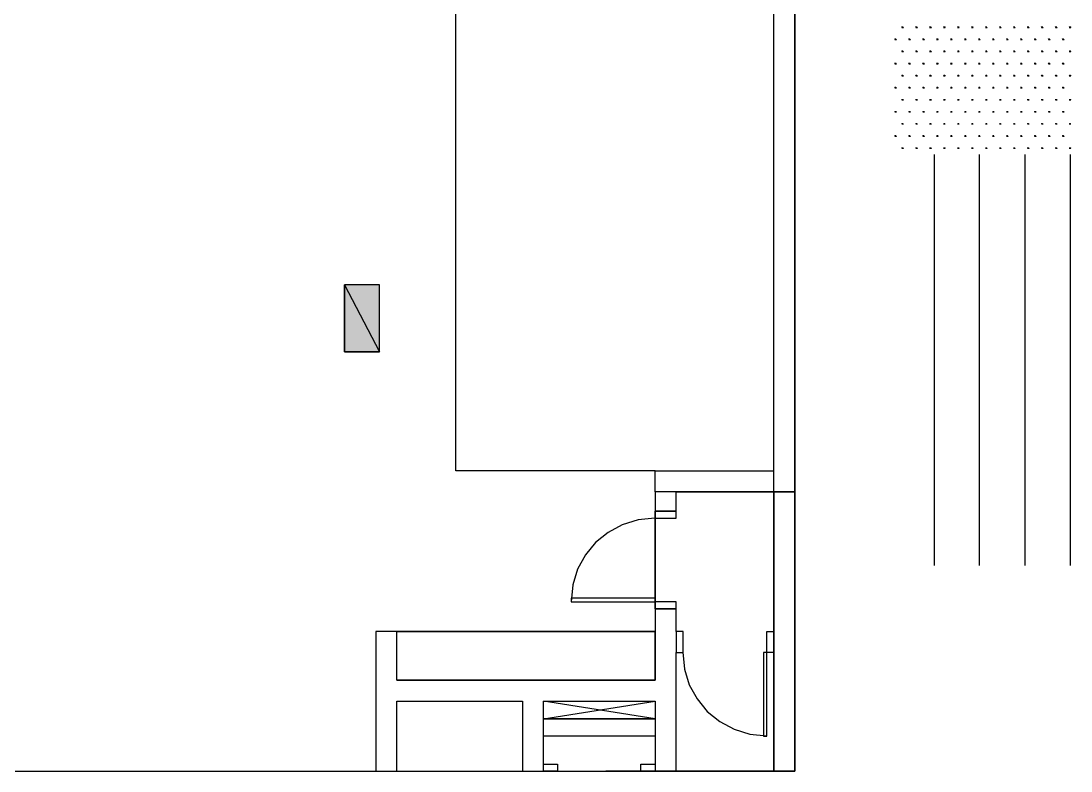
# Model space of a CAD drawing. Header units: millimetres. Extents: x -75 to 20144, y -75 to 30258.
# Drawn here: x 12627 to 20144, y -75 to 5298 of the extents above; entities that cross this region are included whole.
import ezdxf

# ---------------------------------------------------------------- set-up
doc = ezdxf.new("R2010")
doc.units = ezdxf.units.MM
for name, color, linetype, true_color in [('SRC-FILLSTROKE-000000', 7, 'Continuous', 0x000000), ('SRC-STROKE-000000', 7, 'Continuous', 0x000000), ('SRC-STROKE-0000ff', 7, 'Continuous', 0x0000ff), ('SRC-STROKE-636466', 7, 'Continuous', 0x636466), ('SRC-STROKE-808080', 7, 'Continuous', 0x808080), ('SRC-STROKE-ff00ff', 7, 'Continuous', 0xff00ff)]:
    doc.layers.add(name, color=color, linetype=linetype, true_color=true_color)

msp = doc.modelspace()

# ---------------------------------------------------------------- hatches: boundary and pattern name
at = {"layer": 'SRC-FILLSTROKE-000000', "true_color": 0x000000}
h = msp.add_hatch(color=7, dxfattribs=at)
h.dxf.hatch_style = 1
h.paths.add_polyline_path([(15192.9, 3408.1), (14942.9, 3408.1), (15192.9, 2928.2), (15192.9, 3408.1)])
h = msp.add_hatch(color=7, dxfattribs=at)
h.dxf.hatch_style = 1
h.paths.add_polyline_path([(14942.9, 3408.1), (15192.9, 2928.2), (14942.9, 2928.2), (14942.9, 3408.1)])

# ---------------------------------------------------------------- linework, layer by layer
at = {"layer": 'SRC-FILLSTROKE-000000'}
for points in [[(15192.9, 3408.1), (14942.9, 3408.1), (15192.9, 2928.2), (15192.9, 3408.1)], [(14942.9, 3408.1), (15192.9, 2928.2), (14942.9, 2928.2), (14942.9, 3408.1)]]:
    msp.add_lwpolyline(points, dxfattribs=at)
at = {"layer": 'SRC-STROKE-000000'}
for points in [[(2984.9, 74.7), (2984.9, -75.3), (-74.7, -75.3), (-74.7, 74.7), (-74.7, 30257.8), (75.3, 30257.8), (18166.4, 30257.8), (18166.4, 30107.8), (18166.4, -75.3), (18016.5, -75.3), (18016.5, 74.7), (18016.5, 30107.8), (14297, 30107.8), (75.3, 30107.8), (75.3, 26364.4), (75.3, 74.7), (2984.9, 74.7), (75.3, 74.7)], [(-74.7, 30257.8), (-74.7, -75.3), (18166.4, -75.3), (18166.4, 30257.8), (-74.7, 30257.8)], [(14942.9, 3408.1), (14942.9, 2928.2), (15192.9, 2928.2), (15192.9, 3408.1), (14942.9, 3408.1)], [(18016.5, 1924.4), (17166.6, 1924.4), (17166.6, 2074.3), (18016.5, 2074.3)], [(18166.4, 2074.3), (18166.4, 1924.4)], [(18166.4, 1924.4), (17166.6, 1924.4), (17166.6, 924.5), (15166.9, 924.5), (15166.9, -75.3), (15316.9, -75.3), (15316.9, 424.6), (16216.7, 424.6), (16216.7, -75.3), (16366.7, -75.3), (16366.7, 424.6), (17166.6, 424.6), (17166.6, -75.3), (17316.6, -75.3), (17316.6, 774.5), (17366.6, 774.5), (17366.6, 924.5), (17316.6, 924.5), (17316.6, 1086.5), (17166.6, 1086.5), (17166.6, 1786.4), (17316.6, 1786.4), (17316.6, 1924.4), (18166.4, 1924.4), (18166.4, -75.3), (18016.5, -75.3), (18016.5, 774.5), (17966.5, 774.5), (17966.5, 924.5), (18016.5, 924.5), (18016.5, 1924.4), (18166.4, 1924.4)], [(18016.5, 1924.4), (18016.5, -75.3), (16814.6, -75.3)], [(17166.6, 1736.4), (17316.6, 1736.4), (17316.6, 1786.4), (17166.6, 1786.4), (17166.6, 1736.4)], [(17166.6, 1086.5), (17316.6, 1086.5), (17316.6, 1136.5), (17166.6, 1136.5), (17166.6, 1086.5)], [(15316.9, 574.6), (15316.9, 924.5), (17166.6, 924.5), (17166.6, 574.6), (15316.9, 574.6)], [(15316.9, 574.6), (17166.6, 574.6), (17166.6, 924.5)], [(17316.6, 774.5), (17366.6, 774.5), (17366.6, 924.5), (17316.6, 924.5), (17316.6, 774.5)], [(17364.6, 775.5), (17376.8, 654.8), (17411.8, 542.4), (17467.2, 440.7), (17540.6, 352.1), (17629.5, 278.9), (17731.6, 223.7), (17844.4, 188.8), (17965.5, 176.6)], [(17942.5, 174.6), (17966.5, 174.6), (17966.5, 774.5), (17942.5, 774.5), (17942.5, 174.6)], [(16366.7, 424.6), (17166.6, 424.6), (17166.6, 298.6), (16366.7, 298.6), (16366.7, 424.6)], [(16366.7, 298.6), (17166.6, 424.6)], [(17166.6, 298.6), (16366.7, 424.6)], [(16366.7, 298.6), (17166.6, 298.6), (17166.6, 174.6), (16366.7, 174.6), (16366.7, 298.6)], [(16468.7, -75.3), (16366.7, -75.3), (16366.7, -27.3), (16468.7, -27.3), (16468.7, -75.3)], [(17166.6, -75.3), (17064.6, -75.3), (17064.6, -27.3), (17166.6, -27.3), (17166.6, -75.3)], [(2984.9, -75.3), (18166.4, -75.3)]]:
    msp.add_lwpolyline(points, dxfattribs=at)
at = {"layer": 'SRC-STROKE-0000ff'}
for points in [[(19166.3, 2870.2), (19166.3, 4342)], [(19490.2, 2870.2), (19490.2, 4342)], [(19816.2, 2870.2), (19816.2, 4342)], [(20140.1, 2870.2), (20140.1, 4342)]]:
    msp.add_lwpolyline(points, dxfattribs=at)
at = {"layer": 'SRC-STROKE-636466'}
for points in [[(15740.8, 2074.3), (15740.8, 8279.3)], [(17166.6, 2074.3), (15740.8, 2074.3)]]:
    msp.add_lwpolyline(points, dxfattribs=at)
at = {"layer": 'SRC-STROKE-808080'}
for points in [[(17165.6, 1736.4), (17044.5, 1724.2), (16931.7, 1689.3), (16829.6, 1634.1), (16740.7, 1561), (16667.3, 1472.3), (16611.9, 1370.6), (16576.9, 1258.2), (16564.7, 1137.5)], [(16566.7, 1162.5), (16566.7, 1136.5), (17166.6, 1136.5), (17166.6, 1162.5), (16566.7, 1162.5)]]:
    msp.add_lwpolyline(points, dxfattribs=at)
at = {"layer": 'SRC-STROKE-ff00ff'}
for points in [[(18932.3, 5251.8), (18944.3, 5251.8)], [(18936.3, 5251.8), (18934.3, 5255.8)], [(18936.3, 5251.8), (18936.3, 5257.8)], [(18938.3, 5251.8), (18938.3, 5257.8)], [(18940.3, 5251.8), (18940.3, 5257.8)], [(18942.3, 5251.8), (18944.3, 5255.8)], [(19032.3, 5251.8), (19044.3, 5251.8)], [(19036.3, 5251.8), (19034.3, 5255.8)], [(19036.3, 5251.8), (19036.3, 5257.8)], [(19038.3, 5251.8), (19038.3, 5257.8)], [(19040.3, 5251.8), (19040.3, 5257.8)], [(19042.3, 5251.8), (19044.3, 5255.8)], [(19132.3, 5251.8), (19144.3, 5251.8)], [(19136.3, 5251.8), (19134.3, 5255.8)], [(19136.3, 5251.8), (19136.3, 5257.8)], [(19138.3, 5251.8), (19138.3, 5257.8)], [(19140.3, 5251.8), (19140.3, 5257.8)], [(19142.3, 5251.8), (19144.3, 5255.8)], [(19232.3, 5251.8), (19244.3, 5251.8)], [(19236.3, 5251.8), (19234.3, 5255.8)], [(19236.3, 5251.8), (19236.3, 5257.8)], [(19238.3, 5251.8), (19238.3, 5257.8)], [(19240.3, 5251.8), (19240.3, 5257.8)], [(19242.3, 5251.8), (19244.3, 5255.8)], [(19332.2, 5251.8), (19344.2, 5251.8)], [(19336.2, 5251.8), (19334.2, 5255.8)], [(19336.2, 5251.8), (19336.2, 5257.8)], [(19338.2, 5251.8), (19338.2, 5257.8)], [(19340.2, 5251.8), (19340.2, 5257.8)], [(19342.2, 5251.8), (19344.2, 5255.8)], [(19432.2, 5251.8), (19444.2, 5251.8)], [(19436.2, 5251.8), (19434.2, 5255.8)], [(19436.2, 5251.8), (19436.2, 5257.8)], [(19438.2, 5251.8), (19438.2, 5257.8)], [(19440.2, 5251.8), (19440.2, 5257.8)], [(19442.2, 5251.8), (19444.2, 5255.8)], [(19532.2, 5251.8), (19544.2, 5251.8)], [(19536.2, 5251.8), (19534.2, 5255.8)], [(19536.2, 5251.8), (19536.2, 5257.8)], [(19538.2, 5251.8), (19538.2, 5257.8)], [(19540.2, 5251.8), (19540.2, 5257.8)], [(19542.2, 5251.8), (19544.2, 5255.8)], [(19632.2, 5251.8), (19644.2, 5251.8)], [(19636.2, 5251.8), (19634.2, 5255.8)], [(19636.2, 5251.8), (19636.2, 5257.8)], [(19638.2, 5251.8), (19638.2, 5257.8)], [(19640.2, 5251.8), (19640.2, 5257.8)], [(19642.2, 5251.8), (19644.2, 5255.8)], [(19732.2, 5251.8), (19744.2, 5251.8)], [(19736.2, 5251.8), (19734.2, 5255.8)], [(19736.2, 5251.8), (19736.2, 5257.8)], [(19738.2, 5251.8), (19738.2, 5257.8)], [(19740.2, 5251.8), (19740.2, 5257.8)], [(19742.2, 5251.8), (19744.2, 5255.8)], [(19832.2, 5251.8), (19844.2, 5251.8)], [(19836.2, 5251.8), (19834.2, 5255.8)], [(19836.2, 5251.8), (19836.2, 5257.8)], [(19838.2, 5251.8), (19838.2, 5257.8)], [(19840.2, 5251.8), (19840.2, 5257.8)], [(19842.2, 5251.8), (19844.2, 5255.8)], [(19932.1, 5251.8), (19944.1, 5251.8)], [(19936.1, 5251.8), (19934.1, 5255.8)], [(19936.1, 5251.8), (19936.1, 5257.8)], [(19938.1, 5251.8), (19938.1, 5257.8)], [(19940.1, 5251.8), (19940.1, 5257.8)], [(19942.1, 5251.8), (19944.1, 5255.8)], [(20032.1, 5251.8), (20044.1, 5251.8)], [(20036.1, 5251.8), (20034.1, 5255.8)], [(20036.1, 5251.8), (20036.1, 5257.8)], [(20038.1, 5251.8), (20038.1, 5257.8)], [(20040.1, 5251.8), (20040.1, 5257.8)], [(20042.1, 5251.8), (20044.1, 5255.8)], [(20132.1, 5251.8), (20144.1, 5251.8)], [(20136.1, 5251.8), (20134.1, 5255.8)], [(20136.1, 5251.8), (20136.1, 5257.8)], [(20138.1, 5251.8), (20138.1, 5257.8)], [(20140.1, 5251.8), (20140.1, 5257.8)], [(20142.1, 5251.8), (20144.1, 5255.8)], [(18882.3, 5165.8), (18894.3, 5165.8)], [(18886.3, 5165.8), (18884.3, 5169.8)], [(18886.3, 5165.8), (18886.3, 5169.8)], [(18888.3, 5165.8), (18888.3, 5171.8)], [(18890.3, 5165.8), (18890.3, 5169.8)], [(18892.3, 5165.8), (18894.3, 5169.8)], [(18982.3, 5165.8), (18994.3, 5165.8)], [(18986.3, 5165.8), (18984.3, 5169.8)], [(18986.3, 5165.8), (18986.3, 5169.8)], [(18988.3, 5165.8), (18988.3, 5171.8)], [(18990.3, 5165.8), (18990.3, 5169.8)], [(18992.3, 5165.8), (18994.3, 5169.8)], [(19082.3, 5165.8), (19094.3, 5165.8)], [(19086.3, 5165.8), (19084.3, 5169.8)], [(19086.3, 5165.8), (19086.3, 5169.8)], [(19088.3, 5165.8), (19088.3, 5171.8)], [(19090.3, 5165.8), (19090.3, 5169.8)], [(19092.3, 5165.8), (19094.3, 5169.8)], [(19182.3, 5165.8), (19194.3, 5165.8)], [(19186.3, 5165.8), (19184.3, 5169.8)], [(19186.3, 5165.8), (19186.3, 5169.8)], [(19188.3, 5165.8), (19188.3, 5171.8)], [(19190.3, 5165.8), (19190.3, 5169.8)], [(19192.3, 5165.8), (19194.3, 5169.8)], [(19282.2, 5165.8), (19294.2, 5165.8)], [(19286.2, 5165.8), (19284.2, 5169.8)], [(19286.2, 5165.8), (19286.2, 5169.8)], [(19288.2, 5165.8), (19288.2, 5171.8)], [(19290.2, 5165.8), (19290.2, 5169.8)], [(19292.2, 5165.8), (19294.2, 5169.8)], [(19382.2, 5165.8), (19394.2, 5165.8)], [(19386.2, 5165.8), (19384.2, 5169.8)], [(19386.2, 5165.8), (19386.2, 5169.8)], [(19388.2, 5165.8), (19388.2, 5171.8)], [(19390.2, 5165.8), (19390.2, 5169.8)], [(19392.2, 5165.8), (19394.2, 5169.8)], [(19482.2, 5165.8), (19494.2, 5165.8)], [(19486.2, 5165.8), (19484.2, 5169.8)], [(19486.2, 5165.8), (19486.2, 5169.8)], [(19488.2, 5165.8), (19488.2, 5171.8)], [(19490.2, 5165.8), (19490.2, 5169.8)], [(19492.2, 5165.8), (19494.2, 5169.8)], [(19582.2, 5165.8), (19594.2, 5165.8)], [(19586.2, 5165.8), (19584.2, 5169.8)], [(19586.2, 5165.8), (19586.2, 5169.8)], [(19588.2, 5165.8), (19588.2, 5171.8)], [(19590.2, 5165.8), (19590.2, 5169.8)], [(19592.2, 5165.8), (19594.2, 5169.8)], [(19682.2, 5165.8), (19694.2, 5165.8)], [(19686.2, 5165.8), (19684.2, 5169.8)], [(19686.2, 5165.8), (19686.2, 5169.8)], [(19688.2, 5165.8), (19688.2, 5171.8)], [(19690.2, 5165.8), (19690.2, 5169.8)], [(19692.2, 5165.8), (19694.2, 5169.8)], [(19782.2, 5165.8), (19794.2, 5165.8)], [(19786.2, 5165.8), (19784.2, 5169.8)], [(19786.2, 5165.8), (19786.2, 5169.8)], [(19788.2, 5165.8), (19788.2, 5171.8)], [(19790.2, 5165.8), (19790.2, 5169.8)], [(19792.2, 5165.8), (19794.2, 5169.8)], [(19882.2, 5165.8), (19894.2, 5165.8)], [(19886.2, 5165.8), (19884.2, 5169.8)], [(19886.2, 5165.8), (19886.2, 5169.8)], [(19888.2, 5165.8), (19888.2, 5171.8)], [(19890.1, 5165.8), (19890.1, 5169.8)], [(19892.2, 5165.8), (19894.2, 5169.8)], [(19982.1, 5165.8), (19994.1, 5165.8)], [(19986.1, 5165.8), (19984.1, 5169.8)], [(19986.1, 5165.8), (19986.1, 5169.8)], [(19988.1, 5165.8), (19988.1, 5171.8)], [(19990.1, 5165.8), (19990.1, 5169.8)], [(19992.1, 5165.8), (19994.1, 5169.8)], [(20082.1, 5165.8), (20094.1, 5165.8)], [(20086.1, 5165.8), (20084.1, 5169.8)], [(20086.1, 5165.8), (20086.1, 5169.8)], [(20088.1, 5165.8), (20088.1, 5171.8)], [(20090.1, 5165.8), (20090.1, 5169.8)], [(20092.1, 5165.8), (20094.1, 5169.8)], [(18932.3, 5079.9), (18944.3, 5079.9)], [(18936.3, 5079.9), (18934.3, 5081.9)], [(18936.3, 5079.9), (18936.3, 5083.9)], [(18938.3, 5079.9), (18938.3, 5085.9)], [(18940.3, 5079.9), (18940.3, 5083.9)], [(18942.3, 5079.9), (18944.3, 5081.9)], [(19032.3, 5079.9), (19044.3, 5079.9)], [(19036.3, 5079.9), (19034.3, 5081.9)], [(19036.3, 5079.9), (19036.3, 5083.9)], [(19038.3, 5079.9), (19038.3, 5085.9)], [(19040.3, 5079.9), (19040.3, 5083.9)], [(19042.3, 5079.9), (19044.3, 5081.9)], [(19132.3, 5079.9), (19144.3, 5079.9)], [(19136.3, 5079.9), (19134.3, 5081.9)], [(19136.3, 5079.9), (19136.3, 5083.9)], [(19138.3, 5079.9), (19138.3, 5085.9)], [(19140.3, 5079.9), (19140.3, 5083.9)], [(19142.3, 5079.9), (19144.3, 5081.9)], [(19232.3, 5079.9), (19244.3, 5079.9)], [(19236.3, 5079.9), (19234.3, 5081.9)], [(19236.3, 5079.9), (19236.3, 5083.9)], [(19238.3, 5079.9), (19238.3, 5085.9)], [(19240.3, 5079.9), (19240.3, 5083.9)], [(19242.3, 5079.9), (19244.3, 5081.9)], [(19332.2, 5079.9), (19344.2, 5079.9)], [(19336.2, 5079.9), (19334.2, 5081.9)], [(19336.2, 5079.9), (19336.2, 5083.9)], [(19338.2, 5079.9), (19338.2, 5085.9)], [(19340.2, 5079.9), (19340.2, 5083.9)], [(19342.2, 5079.9), (19344.2, 5081.9)], [(19432.2, 5079.9), (19444.2, 5079.9)], [(19436.2, 5079.9), (19434.2, 5081.9)], [(19436.2, 5079.9), (19436.2, 5083.9)], [(19438.2, 5079.9), (19438.2, 5085.9)], [(19440.2, 5079.9), (19440.2, 5083.9)], [(19442.2, 5079.9), (19444.2, 5081.9)], [(19532.2, 5079.9), (19544.2, 5079.9)], [(19536.2, 5079.9), (19534.2, 5081.9)], [(19536.2, 5079.9), (19536.2, 5083.9)], [(19538.2, 5079.9), (19538.2, 5085.9)], [(19540.2, 5079.9), (19540.2, 5083.9)], [(19542.2, 5079.9), (19544.2, 5081.9)], [(19632.2, 5079.9), (19644.2, 5079.9)], [(19636.2, 5079.9), (19634.2, 5081.9)], [(19636.2, 5079.9), (19636.2, 5083.9)], [(19638.2, 5079.9), (19638.2, 5085.9)], [(19640.2, 5079.9), (19640.2, 5083.9)], [(19642.2, 5079.9), (19644.2, 5081.9)], [(19732.2, 5079.9), (19744.2, 5079.9)], [(19736.2, 5079.9), (19734.2, 5081.9)], [(19736.2, 5079.9), (19736.2, 5083.9)], [(19738.2, 5079.9), (19738.2, 5085.9)], [(19740.2, 5079.9), (19740.2, 5083.9)], [(19742.2, 5079.9), (19744.2, 5081.9)], [(19832.2, 5079.9), (19844.2, 5079.9)], [(19836.2, 5079.9), (19834.2, 5081.9)], [(19836.2, 5079.9), (19836.2, 5083.9)], [(19838.2, 5079.9), (19838.2, 5085.9)], [(19840.2, 5079.9), (19840.2, 5083.9)], [(19842.2, 5079.9), (19844.2, 5081.9)], [(19932.1, 5079.9), (19944.1, 5079.9)], [(19936.1, 5079.9), (19934.1, 5081.9)], [(19936.1, 5079.9), (19936.1, 5083.9)], [(19938.1, 5079.9), (19938.1, 5085.9)], [(19940.1, 5079.9), (19940.1, 5083.9)], [(19942.1, 5079.9), (19944.1, 5081.9)], [(20032.1, 5079.9), (20044.1, 5079.9)], [(20036.1, 5079.9), (20034.1, 5081.9)], [(20036.1, 5079.9), (20036.1, 5083.9)], [(20038.1, 5079.9), (20038.1, 5085.9)], [(20040.1, 5079.9), (20040.1, 5083.9)], [(20042.1, 5079.9), (20044.1, 5081.9)], [(20132.1, 5079.9), (20144.1, 5079.9)], [(20136.1, 5079.9), (20134.1, 5081.9)], [(20136.1, 5079.9), (20136.1, 5083.9)], [(20138.1, 5079.9), (20138.1, 5085.9)], [(20140.1, 5079.9), (20140.1, 5083.9)], [(20142.1, 5079.9), (20144.1, 5081.9)], [(18882.3, 4991.9), (18894.3, 4991.9)], [(18886.3, 4991.9), (18884.3, 4995.9)], [(18886.3, 4991.9), (18886.3, 4997.9)], [(18888.3, 4991.9), (18888.3, 4997.9)], [(18890.3, 4991.9), (18890.3, 4997.9)], [(18892.3, 4991.9), (18894.3, 4995.9)], [(18982.3, 4991.9), (18994.3, 4991.9)], [(18986.3, 4991.9), (18984.3, 4995.9)], [(18986.3, 4991.9), (18986.3, 4997.9)], [(18988.3, 4991.9), (18988.3, 4997.9)], [(18990.3, 4991.9), (18990.3, 4997.9)], [(18992.3, 4991.9), (18994.3, 4995.9)], [(19082.3, 4991.9), (19094.3, 4991.9)], [(19086.3, 4991.9), (19084.3, 4995.9)], [(19086.3, 4991.9), (19086.3, 4997.9)], [(19088.3, 4991.9), (19088.3, 4997.9)], [(19090.3, 4991.9), (19090.3, 4997.9)], [(19092.3, 4991.9), (19094.3, 4995.9)], [(19182.3, 4991.9), (19194.3, 4991.9)], [(19186.3, 4991.9), (19184.3, 4995.9)], [(19186.3, 4991.9), (19186.3, 4997.9)], [(19188.3, 4991.9), (19188.3, 4997.9)], [(19190.3, 4991.9), (19190.3, 4997.9)], [(19192.3, 4991.9), (19194.3, 4995.9)], [(19282.2, 4991.9), (19294.2, 4991.9)], [(19286.2, 4991.9), (19284.2, 4995.9)], [(19286.2, 4991.9), (19286.2, 4997.9)], [(19288.2, 4991.9), (19288.2, 4997.9)], [(19290.2, 4991.9), (19290.2, 4997.9)], [(19292.2, 4991.9), (19294.2, 4995.9)], [(19382.2, 4991.9), (19394.2, 4991.9)], [(19386.2, 4991.9), (19384.2, 4995.9)], [(19386.2, 4991.9), (19386.2, 4997.9)], [(19388.2, 4991.9), (19388.2, 4997.9)], [(19390.2, 4991.9), (19390.2, 4997.9)], [(19392.2, 4991.9), (19394.2, 4995.9)], [(19482.2, 4991.9), (19494.2, 4991.9)], [(19486.2, 4991.9), (19484.2, 4995.9)], [(19486.2, 4991.9), (19486.2, 4997.9)], [(19488.2, 4991.9), (19488.2, 4997.9)], [(19490.2, 4991.9), (19490.2, 4997.9)], [(19492.2, 4991.9), (19494.2, 4995.9)], [(19582.2, 4991.9), (19594.2, 4991.9)], [(19586.2, 4991.9), (19584.2, 4995.9)], [(19586.2, 4991.9), (19586.2, 4997.9)], [(19588.2, 4991.9), (19588.2, 4997.9)], [(19590.2, 4991.9), (19590.2, 4997.9)], [(19592.2, 4991.9), (19594.2, 4995.9)], [(19682.2, 4991.9), (19694.2, 4991.9)], [(19686.2, 4991.9), (19684.2, 4995.9)], [(19686.2, 4991.9), (19686.2, 4997.9)], [(19688.2, 4991.9), (19688.2, 4997.9)], [(19690.2, 4991.9), (19690.2, 4997.9)], [(19692.2, 4991.9), (19694.2, 4995.9)], [(19782.2, 4991.9), (19794.2, 4991.9)], [(19786.2, 4991.9), (19784.2, 4995.9)], [(19786.2, 4991.9), (19786.2, 4997.9)], [(19788.2, 4991.9), (19788.2, 4997.9)], [(19790.2, 4991.9), (19790.2, 4997.9)], [(19792.2, 4991.9), (19794.2, 4995.9)], [(19882.2, 4991.9), (19894.2, 4991.9)], [(19886.2, 4991.9), (19884.2, 4995.9)], [(19886.2, 4991.9), (19886.2, 4997.9)], [(19888.2, 4991.9), (19888.2, 4997.9)], [(19890.1, 4991.9), (19890.1, 4997.9)], [(19892.2, 4991.9), (19894.2, 4995.9)], [(19982.1, 4991.9), (19994.1, 4991.9)], [(19986.1, 4991.9), (19984.1, 4995.9)], [(19986.1, 4991.9), (19986.1, 4997.9)], [(19988.1, 4991.9), (19988.1, 4997.9)], [(19990.1, 4991.9), (19990.1, 4997.9)], [(19992.1, 4991.9), (19994.1, 4995.9)], [(20082.1, 4991.9), (20094.1, 4991.9)], [(20086.1, 4991.9), (20084.1, 4995.9)], [(20086.1, 4991.9), (20086.1, 4997.9)], [(20088.1, 4991.9), (20088.1, 4997.9)], [(20090.1, 4991.9), (20090.1, 4997.9)], [(20092.1, 4991.9), (20094.1, 4995.9)], [(18932.3, 4905.9), (18944.3, 4905.9)], [(18936.3, 4905.9), (18934.3, 4909.9)], [(18936.3, 4905.9), (18936.3, 4909.9)], [(18938.3, 4905.9), (18938.3, 4911.9)], [(18940.3, 4905.9), (18940.3, 4909.9)], [(18942.3, 4905.9), (18944.3, 4909.9)], [(19032.3, 4905.9), (19044.3, 4905.9)], [(19036.3, 4905.9), (19034.3, 4909.9)], [(19036.3, 4905.9), (19036.3, 4909.9)], [(19038.3, 4905.9), (19038.3, 4911.9)], [(19040.3, 4905.9), (19040.3, 4909.9)], [(19042.3, 4905.9), (19044.3, 4909.9)], [(19132.3, 4905.9), (19144.3, 4905.9)], [(19136.3, 4905.9), (19134.3, 4909.9)], [(19136.3, 4905.9), (19136.3, 4909.9)], [(19138.3, 4905.9), (19138.3, 4911.9)], [(19140.3, 4905.9), (19140.3, 4909.9)], [(19142.3, 4905.9), (19144.3, 4909.9)], [(19232.3, 4905.9), (19244.3, 4905.9)], [(19236.3, 4905.9), (19234.3, 4909.9)], [(19236.3, 4905.9), (19236.3, 4909.9)], [(19238.3, 4905.9), (19238.3, 4911.9)], [(19240.3, 4905.9), (19240.3, 4909.9)], [(19242.3, 4905.9), (19244.3, 4909.9)], [(19332.2, 4905.9), (19344.2, 4905.9)], [(19336.2, 4905.9), (19334.2, 4909.9)], [(19336.2, 4905.9), (19336.2, 4909.9)], [(19338.2, 4905.9), (19338.2, 4911.9)], [(19340.2, 4905.9), (19340.2, 4909.9)], [(19342.2, 4905.9), (19344.2, 4909.9)], [(19432.2, 4905.9), (19444.2, 4905.9)], [(19436.2, 4905.9), (19434.2, 4909.9)], [(19436.2, 4905.9), (19436.2, 4909.9)], [(19438.2, 4905.9), (19438.2, 4911.9)], [(19440.2, 4905.9), (19440.2, 4909.9)], [(19442.2, 4905.9), (19444.2, 4909.9)], [(19532.2, 4905.9), (19544.2, 4905.9)], [(19536.2, 4905.9), (19534.2, 4909.9)], [(19536.2, 4905.9), (19536.2, 4909.9)], [(19538.2, 4905.9), (19538.2, 4911.9)], [(19540.2, 4905.9), (19540.2, 4909.9)], [(19542.2, 4905.9), (19544.2, 4909.9)], [(19632.2, 4905.9), (19644.2, 4905.9)], [(19636.2, 4905.9), (19634.2, 4909.9)], [(19636.2, 4905.9), (19636.2, 4909.9)], [(19638.2, 4905.9), (19638.2, 4911.9)], [(19640.2, 4905.9), (19640.2, 4909.9)], [(19642.2, 4905.9), (19644.2, 4909.9)], [(19732.2, 4905.9), (19744.2, 4905.9)], [(19736.2, 4905.9), (19734.2, 4909.9)], [(19736.2, 4905.9), (19736.2, 4909.9)], [(19738.2, 4905.9), (19738.2, 4911.9)], [(19740.2, 4905.9), (19740.2, 4909.9)], [(19742.2, 4905.9), (19744.2, 4909.9)], [(19832.2, 4905.9), (19844.2, 4905.9)], [(19836.2, 4905.9), (19834.2, 4909.9)], [(19836.2, 4905.9), (19836.2, 4909.9)], [(19838.2, 4905.9), (19838.2, 4911.9)], [(19840.2, 4905.9), (19840.2, 4909.9)], [(19842.2, 4905.9), (19844.2, 4909.9)], [(19932.1, 4905.9), (19944.1, 4905.9)], [(19936.1, 4905.9), (19934.1, 4909.9)], [(19936.1, 4905.9), (19936.1, 4909.9)], [(19938.1, 4905.9), (19938.1, 4911.9)], [(19940.1, 4905.9), (19940.1, 4909.9)], [(19942.1, 4905.9), (19944.1, 4909.9)], [(20032.1, 4905.9), (20044.1, 4905.9)], [(20036.1, 4905.9), (20034.1, 4909.9)], [(20036.1, 4905.9), (20036.1, 4909.9)], [(20038.1, 4905.9), (20038.1, 4911.9)], [(20040.1, 4905.9), (20040.1, 4909.9)], [(20042.1, 4905.9), (20044.1, 4909.9)], [(20132.1, 4905.9), (20144.1, 4905.9)], [(20136.1, 4905.9), (20134.1, 4909.9)], [(20136.1, 4905.9), (20136.1, 4909.9)], [(20138.1, 4905.9), (20138.1, 4911.9)], [(20140.1, 4905.9), (20140.1, 4909.9)], [(20142.1, 4905.9), (20144.1, 4909.9)], [(18882.3, 4819.9), (18894.3, 4819.9)], [(18886.3, 4819.9), (18884.3, 4821.9)], [(18886.3, 4819.9), (18886.3, 4823.9)], [(18888.3, 4819.9), (18888.3, 4825.9)], [(18890.3, 4819.9), (18890.3, 4823.9)], [(18892.3, 4819.9), (18894.3, 4821.9)], [(18982.3, 4819.9), (18994.3, 4819.9)], [(18986.3, 4819.9), (18984.3, 4821.9)], [(18986.3, 4819.9), (18986.3, 4823.9)], [(18988.3, 4819.9), (18988.3, 4825.9)], [(18990.3, 4819.9), (18990.3, 4823.9)], [(18992.3, 4819.9), (18994.3, 4821.9)], [(19082.3, 4819.9), (19094.3, 4819.9)], [(19086.3, 4819.9), (19084.3, 4821.9)], [(19086.3, 4819.9), (19086.3, 4823.9)], [(19088.3, 4819.9), (19088.3, 4825.9)], [(19090.3, 4819.9), (19090.3, 4823.9)], [(19092.3, 4819.9), (19094.3, 4821.9)], [(19182.3, 4819.9), (19194.3, 4819.9)], [(19186.3, 4819.9), (19184.3, 4821.9)], [(19186.3, 4819.9), (19186.3, 4823.9)], [(19188.3, 4819.9), (19188.3, 4825.9)], [(19190.3, 4819.9), (19190.3, 4823.9)], [(19192.3, 4819.9), (19194.3, 4821.9)], [(19282.2, 4819.9), (19294.2, 4819.9)], [(19286.2, 4819.9), (19284.2, 4821.9)], [(19286.2, 4819.9), (19286.2, 4823.9)], [(19288.2, 4819.9), (19288.2, 4825.9)], [(19290.2, 4819.9), (19290.2, 4823.9)], [(19292.2, 4819.9), (19294.2, 4821.9)], [(19382.2, 4819.9), (19394.2, 4819.9)], [(19386.2, 4819.9), (19384.2, 4821.9)], [(19386.2, 4819.9), (19386.2, 4823.9)], [(19388.2, 4819.9), (19388.2, 4825.9)], [(19390.2, 4819.9), (19390.2, 4823.9)], [(19392.2, 4819.9), (19394.2, 4821.9)], [(19482.2, 4819.9), (19494.2, 4819.9)], [(19486.2, 4819.9), (19484.2, 4821.9)], [(19486.2, 4819.9), (19486.2, 4823.9)], [(19488.2, 4819.9), (19488.2, 4825.9)], [(19490.2, 4819.9), (19490.2, 4823.9)], [(19492.2, 4819.9), (19494.2, 4821.9)], [(19582.2, 4819.9), (19594.2, 4819.9)], [(19586.2, 4819.9), (19584.2, 4821.9)], [(19586.2, 4819.9), (19586.2, 4823.9)], [(19588.2, 4819.9), (19588.2, 4825.9)], [(19590.2, 4819.9), (19590.2, 4823.9)], [(19592.2, 4819.9), (19594.2, 4821.9)], [(19682.2, 4819.9), (19694.2, 4819.9)], [(19686.2, 4819.9), (19684.2, 4821.9)], [(19686.2, 4819.9), (19686.2, 4823.9)], [(19688.2, 4819.9), (19688.2, 4825.9)], [(19690.2, 4819.9), (19690.2, 4823.9)], [(19692.2, 4819.9), (19694.2, 4821.9)], [(19782.2, 4819.9), (19794.2, 4819.9)], [(19786.2, 4819.9), (19784.2, 4821.9)], [(19786.2, 4819.9), (19786.2, 4823.9)], [(19788.2, 4819.9), (19788.2, 4825.9)], [(19790.2, 4819.9), (19790.2, 4823.9)], [(19792.2, 4819.9), (19794.2, 4821.9)], [(19882.2, 4819.9), (19894.2, 4819.9)], [(19886.2, 4819.9), (19884.2, 4821.9)], [(19886.2, 4819.9), (19886.2, 4823.9)], [(19888.2, 4819.9), (19888.2, 4825.9)], [(19890.1, 4819.9), (19890.1, 4823.9)], [(19892.2, 4819.9), (19894.2, 4821.9)], [(19982.1, 4819.9), (19994.1, 4819.9)], [(19986.1, 4819.9), (19984.1, 4821.9)], [(19986.1, 4819.9), (19986.1, 4823.9)], [(19988.1, 4819.9), (19988.1, 4825.9)], [(19990.1, 4819.9), (19990.1, 4823.9)], [(19992.1, 4819.9), (19994.1, 4821.9)], [(20082.1, 4819.9), (20094.1, 4819.9)], [(20086.1, 4819.9), (20084.1, 4821.9)], [(20086.1, 4819.9), (20086.1, 4823.9)], [(20088.1, 4819.9), (20088.1, 4825.9)], [(20090.1, 4819.9), (20090.1, 4823.9)], [(20092.1, 4819.9), (20094.1, 4821.9)], [(18936.3, 4731.9), (18934.3, 4735.9)], [(18936.3, 4731.9), (18936.3, 4737.9)], [(18938.3, 4731.9), (18938.3, 4737.9)], [(18940.3, 4731.9), (18940.3, 4737.9)], [(18942.3, 4731.9), (18944.3, 4735.9)], [(19036.3, 4731.9), (19034.3, 4735.9)], [(19036.3, 4731.9), (19036.3, 4737.9)], [(19038.3, 4731.9), (19038.3, 4737.9)], [(19040.3, 4731.9), (19040.3, 4737.9)], [(19042.3, 4731.9), (19044.3, 4735.9)], [(19136.3, 4731.9), (19134.3, 4735.9)], [(19136.3, 4731.9), (19136.3, 4737.9)], [(19138.3, 4731.9), (19138.3, 4737.9)], [(19140.3, 4731.9), (19140.3, 4737.9)], [(19142.3, 4731.9), (19144.3, 4735.9)], [(19236.3, 4731.9), (19234.3, 4735.9)], [(19236.3, 4731.9), (19236.3, 4737.9)], [(19238.3, 4731.9), (19238.3, 4737.9)], [(19240.3, 4731.9), (19240.3, 4737.9)], [(19242.3, 4731.9), (19244.3, 4735.9)], [(19336.2, 4731.9), (19334.2, 4735.9)], [(19336.2, 4731.9), (19336.2, 4737.9)], [(19338.2, 4731.9), (19338.2, 4737.9)], [(19340.2, 4731.9), (19340.2, 4737.9)], [(19342.2, 4731.9), (19344.2, 4735.9)], [(19436.2, 4731.9), (19434.2, 4735.9)], [(19436.2, 4731.9), (19436.2, 4737.9)], [(19438.2, 4731.9), (19438.2, 4737.9)], [(19440.2, 4731.9), (19440.2, 4737.9)], [(19442.2, 4731.9), (19444.2, 4735.9)], [(19536.2, 4731.9), (19534.2, 4735.9)], [(19536.2, 4731.9), (19536.2, 4737.9)], [(19538.2, 4731.9), (19538.2, 4737.9)], [(19540.2, 4731.9), (19540.2, 4737.9)], [(19542.2, 4731.9), (19544.2, 4735.9)], [(19636.2, 4731.9), (19634.2, 4735.9)], [(19636.2, 4731.9), (19636.2, 4737.9)], [(19638.2, 4731.9), (19638.2, 4737.9)], [(19640.2, 4731.9), (19640.2, 4737.9)], [(19642.2, 4731.9), (19644.2, 4735.9)], [(19736.2, 4731.9), (19734.2, 4735.9)], [(19736.2, 4731.9), (19736.2, 4737.9)], [(19738.2, 4731.9), (19738.2, 4737.9)], [(19740.2, 4731.9), (19740.2, 4737.9)], [(19742.2, 4731.9), (19744.2, 4735.9)], [(19836.2, 4731.9), (19834.2, 4735.9)], [(19836.2, 4731.9), (19836.2, 4737.9)], [(19838.2, 4731.9), (19838.2, 4737.9)], [(19840.2, 4731.9), (19840.2, 4737.9)], [(19842.2, 4731.9), (19844.2, 4735.9)], [(19936.1, 4731.9), (19934.1, 4735.9)], [(19936.1, 4731.9), (19936.1, 4737.9)], [(19938.1, 4731.9), (19938.1, 4737.9)], [(19940.1, 4731.9), (19940.1, 4737.9)], [(19942.1, 4731.9), (19944.1, 4735.9)], [(20036.1, 4731.9), (20034.1, 4735.9)], [(20036.1, 4731.9), (20036.1, 4737.9)], [(20038.1, 4731.9), (20038.1, 4737.9)], [(20040.1, 4731.9), (20040.1, 4737.9)], [(20042.1, 4731.9), (20044.1, 4735.9)], [(20136.1, 4731.9), (20134.1, 4735.9)], [(20136.1, 4731.9), (20136.1, 4737.9)], [(20138.1, 4731.9), (20138.1, 4737.9)], [(20140.1, 4731.9), (20140.1, 4737.9)], [(20142.1, 4731.9), (20144.1, 4735.9)], [(18932.3, 4731.9), (18944.3, 4731.9)], [(19032.3, 4731.9), (19044.3, 4731.9)], [(19132.3, 4731.9), (19144.3, 4731.9)], [(19232.3, 4731.9), (19244.3, 4731.9)], [(19332.2, 4731.9), (19344.2, 4731.9)], [(19432.2, 4731.9), (19444.2, 4731.9)], [(19532.2, 4731.9), (19544.2, 4731.9)], [(19632.2, 4731.9), (19644.2, 4731.9)], [(19732.2, 4731.9), (19744.2, 4731.9)], [(19832.2, 4731.9), (19844.2, 4731.9)], [(19932.1, 4731.9), (19944.1, 4731.9)], [(20032.1, 4731.9), (20044.1, 4731.9)], [(20132.1, 4731.9), (20144.1, 4731.9)], [(18882.3, 4645.9), (18894.3, 4645.9)], [(18886.3, 4645.9), (18884.3, 4649.9)], [(18886.3, 4645.9), (18886.3, 4649.9)], [(18888.3, 4645.9), (18888.3, 4651.9)], [(18890.3, 4645.9), (18890.3, 4649.9)], [(18892.3, 4645.9), (18894.3, 4649.9)], [(18982.3, 4645.9), (18994.3, 4645.9)], [(18986.3, 4645.9), (18984.3, 4649.9)], [(18986.3, 4645.9), (18986.3, 4649.9)], [(18988.3, 4645.9), (18988.3, 4651.9)], [(18990.3, 4645.9), (18990.3, 4649.9)], [(18992.3, 4645.9), (18994.3, 4649.9)], [(19082.3, 4645.9), (19094.3, 4645.9)], [(19086.3, 4645.9), (19084.3, 4649.9)], [(19086.3, 4645.9), (19086.3, 4649.9)], [(19088.3, 4645.9), (19088.3, 4651.9)], [(19090.3, 4645.9), (19090.3, 4649.9)], [(19092.3, 4645.9), (19094.3, 4649.9)], [(19182.3, 4645.9), (19194.3, 4645.9)], [(19186.3, 4645.9), (19184.3, 4649.9)], [(19186.3, 4645.9), (19186.3, 4649.9)], [(19188.3, 4645.9), (19188.3, 4651.9)], [(19190.3, 4645.9), (19190.3, 4649.9)], [(19192.3, 4645.9), (19194.3, 4649.9)], [(19282.2, 4645.9), (19294.2, 4645.9)], [(19286.2, 4645.9), (19284.2, 4649.9)], [(19286.2, 4645.9), (19286.2, 4649.9)], [(19288.2, 4645.9), (19288.2, 4651.9)], [(19290.2, 4645.9), (19290.2, 4649.9)], [(19292.2, 4645.9), (19294.2, 4649.9)], [(19382.2, 4645.9), (19394.2, 4645.9)], [(19386.2, 4645.9), (19384.2, 4649.9)], [(19386.2, 4645.9), (19386.2, 4649.9)], [(19388.2, 4645.9), (19388.2, 4651.9)], [(19390.2, 4645.9), (19390.2, 4649.9)], [(19392.2, 4645.9), (19394.2, 4649.9)], [(19482.2, 4645.9), (19494.2, 4645.9)], [(19486.2, 4645.9), (19484.2, 4649.9)], [(19486.2, 4645.9), (19486.2, 4649.9)], [(19488.2, 4645.9), (19488.2, 4651.9)], [(19490.2, 4645.9), (19490.2, 4649.9)], [(19492.2, 4645.9), (19494.2, 4649.9)], [(19582.2, 4645.9), (19594.2, 4645.9)], [(19586.2, 4645.9), (19584.2, 4649.9)], [(19586.2, 4645.9), (19586.2, 4649.9)], [(19588.2, 4645.9), (19588.2, 4651.9)], [(19590.2, 4645.9), (19590.2, 4649.9)], [(19592.2, 4645.9), (19594.2, 4649.9)], [(19682.2, 4645.9), (19694.2, 4645.9)], [(19686.2, 4645.9), (19684.2, 4649.9)], [(19686.2, 4645.9), (19686.2, 4649.9)], [(19688.2, 4645.9), (19688.2, 4651.9)], [(19690.2, 4645.9), (19690.2, 4649.9)], [(19692.2, 4645.9), (19694.2, 4649.9)], [(19782.2, 4645.9), (19794.2, 4645.9)], [(19786.2, 4645.9), (19784.2, 4649.9)], [(19786.2, 4645.9), (19786.2, 4649.9)], [(19788.2, 4645.9), (19788.2, 4651.9)], [(19790.2, 4645.9), (19790.2, 4649.9)], [(19792.2, 4645.9), (19794.2, 4649.9)], [(19882.2, 4645.9), (19894.2, 4645.9)], [(19886.2, 4645.9), (19884.2, 4649.9)], [(19886.2, 4645.9), (19886.2, 4649.9)], [(19888.2, 4645.9), (19888.2, 4651.9)], [(19890.1, 4645.9), (19890.1, 4649.9)], [(19892.2, 4645.9), (19894.2, 4649.9)], [(19982.1, 4645.9), (19994.1, 4645.9)], [(19986.1, 4645.9), (19984.1, 4649.9)], [(19986.1, 4645.9), (19986.1, 4649.9)], [(19988.1, 4645.9), (19988.1, 4651.9)], [(19990.1, 4645.9), (19990.1, 4649.9)], [(19992.1, 4645.9), (19994.1, 4649.9)], [(20082.1, 4645.9), (20094.1, 4645.9)], [(20086.1, 4645.9), (20084.1, 4649.9)], [(20086.1, 4645.9), (20086.1, 4649.9)], [(20088.1, 4645.9), (20088.1, 4651.9)], [(20090.1, 4645.9), (20090.1, 4649.9)], [(20092.1, 4645.9), (20094.1, 4649.9)], [(18932.3, 4559.9), (18944.3, 4559.9)], [(18936.3, 4559.9), (18934.3, 4561.9)], [(18936.3, 4559.9), (18936.3, 4563.9)], [(18938.3, 4559.9), (18938.3, 4565.9)], [(18940.3, 4559.9), (18940.3, 4563.9)], [(18942.3, 4559.9), (18944.3, 4561.9)], [(19032.3, 4559.9), (19044.3, 4559.9)], [(19036.3, 4559.9), (19034.3, 4561.9)], [(19036.3, 4559.9), (19036.3, 4563.9)], [(19038.3, 4559.9), (19038.3, 4565.9)], [(19040.3, 4559.9), (19040.3, 4563.9)], [(19042.3, 4559.9), (19044.3, 4561.9)], [(19132.3, 4559.9), (19144.3, 4559.9)], [(19136.3, 4559.9), (19134.3, 4561.9)], [(19136.3, 4559.9), (19136.3, 4563.9)], [(19138.3, 4559.9), (19138.3, 4565.9)], [(19140.3, 4559.9), (19140.3, 4563.9)], [(19142.3, 4559.9), (19144.3, 4561.9)], [(19232.3, 4559.9), (19244.3, 4559.9)], [(19236.3, 4559.9), (19234.3, 4561.9)], [(19236.3, 4559.9), (19236.3, 4563.9)], [(19238.3, 4559.9), (19238.3, 4565.9)], [(19240.3, 4559.9), (19240.3, 4563.9)], [(19242.3, 4559.9), (19244.3, 4561.9)], [(19332.2, 4559.9), (19344.2, 4559.9)], [(19336.2, 4559.9), (19334.2, 4561.9)], [(19336.2, 4559.9), (19336.2, 4563.9)], [(19338.2, 4559.9), (19338.2, 4565.9)], [(19340.2, 4559.9), (19340.2, 4563.9)], [(19342.2, 4559.9), (19344.2, 4561.9)], [(19432.2, 4559.9), (19444.2, 4559.9)], [(19436.2, 4559.9), (19434.2, 4561.9)], [(19436.2, 4559.9), (19436.2, 4563.9)], [(19438.2, 4559.9), (19438.2, 4565.9)], [(19440.2, 4559.9), (19440.2, 4563.9)], [(19442.2, 4559.9), (19444.2, 4561.9)], [(19532.2, 4559.9), (19544.2, 4559.9)], [(19536.2, 4559.9), (19534.2, 4561.9)], [(19536.2, 4559.9), (19536.2, 4563.9)], [(19538.2, 4559.9), (19538.2, 4565.9)], [(19540.2, 4559.9), (19540.2, 4563.9)], [(19542.2, 4559.9), (19544.2, 4561.9)], [(19632.2, 4559.9), (19644.2, 4559.9)], [(19636.2, 4559.9), (19634.2, 4561.9)], [(19636.2, 4559.9), (19636.2, 4563.9)], [(19638.2, 4559.9), (19638.2, 4565.9)], [(19640.2, 4559.9), (19640.2, 4563.9)], [(19642.2, 4559.9), (19644.2, 4561.9)], [(19732.2, 4559.9), (19744.2, 4559.9)], [(19736.2, 4559.9), (19734.2, 4561.9)], [(19736.2, 4559.9), (19736.2, 4563.9)], [(19738.2, 4559.9), (19738.2, 4565.9)], [(19740.2, 4559.9), (19740.2, 4563.9)], [(19742.2, 4559.9), (19744.2, 4561.9)], [(19832.2, 4559.9), (19844.2, 4559.9)], [(19836.2, 4559.9), (19834.2, 4561.9)], [(19836.2, 4559.9), (19836.2, 4563.9)], [(19838.2, 4559.9), (19838.2, 4565.9)], [(19840.2, 4559.9), (19840.2, 4563.9)], [(19842.2, 4559.9), (19844.2, 4561.9)], [(19932.1, 4559.9), (19944.1, 4559.9)], [(19936.1, 4559.9), (19934.1, 4561.9)], [(19936.1, 4559.9), (19936.1, 4563.9)], [(19938.1, 4559.9), (19938.1, 4565.9)], [(19940.1, 4559.9), (19940.1, 4563.9)], [(19942.1, 4559.9), (19944.1, 4561.9)], [(20032.1, 4559.9), (20044.1, 4559.9)], [(20036.1, 4559.9), (20034.1, 4561.9)], [(20036.1, 4559.9), (20036.1, 4563.9)], [(20038.1, 4559.9), (20038.1, 4565.9)], [(20040.1, 4559.9), (20040.1, 4563.9)], [(20042.1, 4559.9), (20044.1, 4561.9)], [(20132.1, 4559.9), (20144.1, 4559.9)], [(20136.1, 4559.9), (20134.1, 4561.9)], [(20136.1, 4559.9), (20136.1, 4563.9)], [(20138.1, 4559.9), (20138.1, 4565.9)], [(20140.1, 4559.9), (20140.1, 4563.9)], [(20142.1, 4559.9), (20144.1, 4561.9)], [(18882.3, 4472), (18894.3, 4472)], [(18886.3, 4472), (18884.3, 4475.9)], [(18886.3, 4472), (18886.3, 4477.9)], [(18888.3, 4472), (18888.3, 4479.9)], [(18890.3, 4472), (18890.3, 4477.9)], [(18892.3, 4472), (18894.3, 4475.9)], [(18982.3, 4472), (18994.3, 4472)], [(18986.3, 4472), (18984.3, 4475.9)], [(18986.3, 4472), (18986.3, 4477.9)], [(18988.3, 4472), (18988.3, 4479.9)], [(18990.3, 4472), (18990.3, 4477.9)], [(18992.3, 4472), (18994.3, 4475.9)], [(19082.3, 4472), (19094.3, 4472)], [(19086.3, 4472), (19084.3, 4475.9)], [(19086.3, 4472), (19086.3, 4477.9)], [(19088.3, 4472), (19088.3, 4479.9)], [(19090.3, 4472), (19090.3, 4477.9)], [(19092.3, 4472), (19094.3, 4475.9)], [(19182.3, 4472), (19194.3, 4472)], [(19186.3, 4472), (19184.3, 4475.9)], [(19186.3, 4472), (19186.3, 4477.9)], [(19188.3, 4472), (19188.3, 4479.9)], [(19190.3, 4472), (19190.3, 4477.9)], [(19192.3, 4472), (19194.3, 4475.9)], [(19282.2, 4472), (19294.2, 4472)], [(19286.2, 4472), (19284.2, 4475.9)], [(19286.2, 4472), (19286.2, 4477.9)], [(19288.2, 4472), (19288.2, 4479.9)], [(19290.2, 4472), (19290.2, 4477.9)], [(19292.2, 4472), (19294.2, 4475.9)], [(19382.2, 4472), (19394.2, 4472)], [(19386.2, 4472), (19384.2, 4475.9)], [(19386.2, 4472), (19386.2, 4477.9)], [(19388.2, 4472), (19388.2, 4479.9)], [(19390.2, 4472), (19390.2, 4477.9)], [(19392.2, 4472), (19394.2, 4475.9)], [(19482.2, 4472), (19494.2, 4472)], [(19486.2, 4472), (19484.2, 4475.9)], [(19486.2, 4472), (19486.2, 4477.9)], [(19488.2, 4472), (19488.2, 4479.9)], [(19490.2, 4472), (19490.2, 4477.9)], [(19492.2, 4472), (19494.2, 4475.9)], [(19582.2, 4472), (19594.2, 4472)], [(19586.2, 4472), (19584.2, 4475.9)], [(19586.2, 4472), (19586.2, 4477.9)], [(19588.2, 4472), (19588.2, 4479.9)], [(19590.2, 4472), (19590.2, 4477.9)], [(19592.2, 4472), (19594.2, 4475.9)], [(19682.2, 4472), (19694.2, 4472)], [(19686.2, 4472), (19684.2, 4475.9)], [(19686.2, 4472), (19686.2, 4477.9)], [(19688.2, 4472), (19688.2, 4479.9)], [(19690.2, 4472), (19690.2, 4477.9)], [(19692.2, 4472), (19694.2, 4475.9)], [(19782.2, 4472), (19794.2, 4472)], [(19786.2, 4472), (19784.2, 4475.9)], [(19786.2, 4472), (19786.2, 4477.9)], [(19788.2, 4472), (19788.2, 4479.9)], [(19790.2, 4472), (19790.2, 4477.9)], [(19792.2, 4472), (19794.2, 4475.9)], [(19882.2, 4472), (19894.2, 4472)], [(19886.2, 4472), (19884.2, 4475.9)], [(19886.2, 4472), (19886.2, 4477.9)], [(19888.2, 4472), (19888.2, 4479.9)], [(19890.1, 4472), (19890.1, 4477.9)], [(19892.2, 4472), (19894.2, 4475.9)], [(19982.1, 4472), (19994.1, 4472)], [(19986.1, 4472), (19984.1, 4475.9)], [(19986.1, 4472), (19986.1, 4477.9)], [(19988.1, 4472), (19988.1, 4479.9)], [(19990.1, 4472), (19990.1, 4477.9)], [(19992.1, 4472), (19994.1, 4475.9)], [(20082.1, 4472), (20094.1, 4472)], [(20086.1, 4472), (20084.1, 4475.9)], [(20086.1, 4472), (20086.1, 4477.9)], [(20088.1, 4472), (20088.1, 4479.9)], [(20090.1, 4472), (20090.1, 4477.9)], [(20092.1, 4472), (20094.1, 4475.9)], [(18932.3, 4386), (18944.3, 4386)], [(18936.3, 4386), (18934.3, 4390)], [(18936.3, 4386), (18936.3, 4392)], [(18938.3, 4386), (18938.3, 4392)], [(18940.3, 4386), (18940.3, 4392)], [(18942.3, 4386), (18944.3, 4390)], [(19032.3, 4386), (19044.3, 4386)], [(19036.3, 4386), (19034.3, 4390)], [(19036.3, 4386), (19036.3, 4392)], [(19038.3, 4386), (19038.3, 4392)], [(19040.3, 4386), (19040.3, 4392)], [(19042.3, 4386), (19044.3, 4390)], [(19132.3, 4386), (19144.3, 4386)], [(19136.3, 4386), (19134.3, 4390)], [(19136.3, 4386), (19136.3, 4392)], [(19138.3, 4386), (19138.3, 4392)], [(19140.3, 4386), (19140.3, 4392)], [(19142.3, 4386), (19144.3, 4390)], [(19232.3, 4386), (19244.3, 4386)], [(19236.3, 4386), (19234.3, 4390)], [(19236.3, 4386), (19236.3, 4392)], [(19238.3, 4386), (19238.3, 4392)], [(19240.3, 4386), (19240.3, 4392)], [(19242.3, 4386), (19244.3, 4390)], [(19332.2, 4386), (19344.2, 4386)], [(19336.2, 4386), (19334.2, 4390)], [(19336.2, 4386), (19336.2, 4392)], [(19338.2, 4386), (19338.2, 4392)], [(19340.2, 4386), (19340.2, 4392)], [(19342.2, 4386), (19344.2, 4390)], [(19432.2, 4386), (19444.2, 4386)], [(19436.2, 4386), (19434.2, 4390)], [(19436.2, 4386), (19436.2, 4392)], [(19438.2, 4386), (19438.2, 4392)], [(19440.2, 4386), (19440.2, 4392)], [(19442.2, 4386), (19444.2, 4390)], [(19532.2, 4386), (19544.2, 4386)], [(19536.2, 4386), (19534.2, 4390)], [(19536.2, 4386), (19536.2, 4392)], [(19538.2, 4386), (19538.2, 4392)], [(19540.2, 4386), (19540.2, 4392)], [(19542.2, 4386), (19544.2, 4390)], [(19632.2, 4386), (19644.2, 4386)], [(19636.2, 4386), (19634.2, 4390)], [(19636.2, 4386), (19636.2, 4392)], [(19638.2, 4386), (19638.2, 4392)], [(19640.2, 4386), (19640.2, 4392)], [(19642.2, 4386), (19644.2, 4390)], [(19732.2, 4386), (19744.2, 4386)], [(19736.2, 4386), (19734.2, 4390)], [(19736.2, 4386), (19736.2, 4392)], [(19738.2, 4386), (19738.2, 4392)], [(19740.2, 4386), (19740.2, 4392)], [(19742.2, 4386), (19744.2, 4390)], [(19832.2, 4386), (19844.2, 4386)], [(19836.2, 4386), (19834.2, 4390)], [(19836.2, 4386), (19836.2, 4392)], [(19838.2, 4386), (19838.2, 4392)], [(19840.2, 4386), (19840.2, 4392)], [(19842.2, 4386), (19844.2, 4390)], [(19932.1, 4386), (19944.1, 4386)], [(19936.1, 4386), (19934.1, 4390)], [(19936.1, 4386), (19936.1, 4392)], [(19938.1, 4386), (19938.1, 4392)], [(19940.1, 4386), (19940.1, 4392)], [(19942.1, 4386), (19944.1, 4390)], [(20032.1, 4386), (20044.1, 4386)], [(20036.1, 4386), (20034.1, 4390)], [(20036.1, 4386), (20036.1, 4392)], [(20038.1, 4386), (20038.1, 4392)], [(20040.1, 4386), (20040.1, 4392)], [(20042.1, 4386), (20044.1, 4390)], [(20132.1, 4386), (20144.1, 4386)], [(20136.1, 4386), (20134.1, 4390)], [(20136.1, 4386), (20136.1, 4392)], [(20138.1, 4386), (20138.1, 4392)], [(20140.1, 4386), (20140.1, 4392)], [(20142.1, 4386), (20144.1, 4390)], [(19166.3, 1396.4), (19166.3, 2870.2)], [(19490.2, 1396.4), (19490.2, 2870.2)], [(19816.2, 1396.4), (19816.2, 2870.2)], [(20140.1, 1396.4), (20140.1, 2870.2)]]:
    msp.add_lwpolyline(points, dxfattribs=at)

doc.saveas('drawing.dxf')
